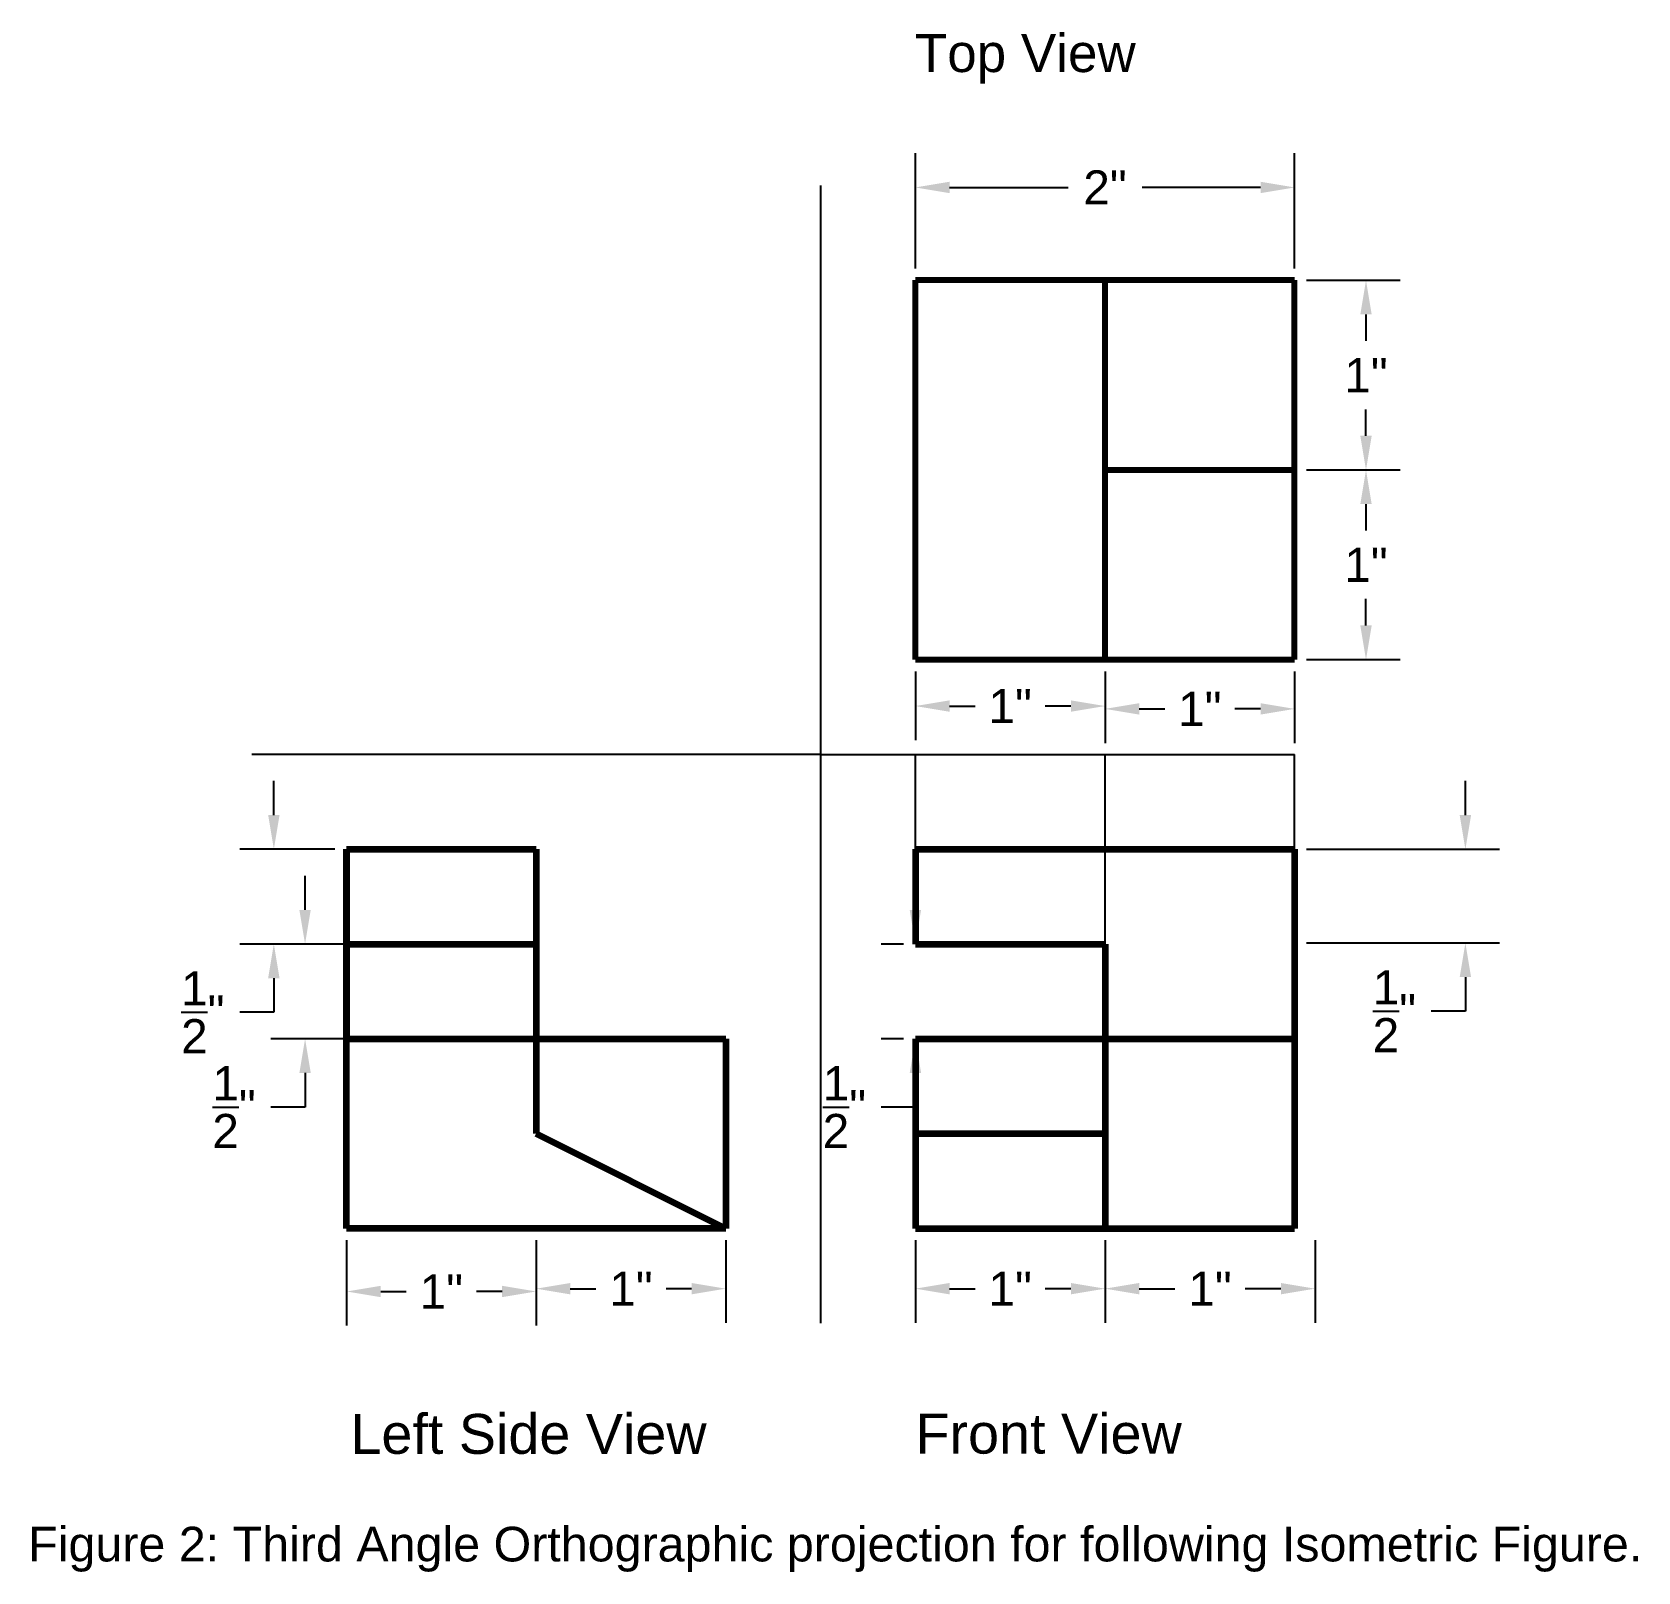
# Model space of a CAD drawing. Header units: inches. Extents: x -1.65 to 6.81, y -3.32 to 4.8.
import ezdxf

# ---------------------------------------------------------------- set-up
doc = ezdxf.new("R2010")
doc.units = ezdxf.units.IN
doc.header["$MEASUREMENT"] = 0
doc.styles.get("Standard").update_dxf_attribs({"font": 'arial.ttf'})
doc.dimstyles.get("Standard").update_dxf_attribs({"dimtxt": 0.18, "dimasz": 0.18, "dimexe": 0.18, "dimexo": 0.0625, "dimgap": 0.09, "dimtad": 0, "dimtih": 1, "dimtoh": 1, "dimdec": 1, "dimzin": 0, "dimdsep": 46, "dimlunit": 4, "dimtxsty": 'Standard', "dimcen": 0.09, "dimadec": 0, "dimazin": 0, "dimtfac": 1, "dimtdec": 1, "dimtofl": 0, "dimtmove": 0, "dimatfit": 3, "dimfxl": 1, "dimtolj": 1, "dimtzin": 0, "dimarcsym": 0})

# ---------------------------------------------------------------- blocks, each defined once
blk = doc.blocks.new('*D1')
at = {"color": 0, "lineweight": -2, "transparency": 16777216}
for p, q in [((3.0045, 0.1706), (3.0045, 0.3506)), ((2.942, -0.0094), (2.8245, -0.0094)), ((2.942, -0.5094), (2.8245, -0.5094)), ((3.0045, -0.6894), (3.0045, -0.8694)), ((3.0045, -0.8694), (2.8245, -0.8694))]:
    blk.add_line(p, q, dxfattribs=at)
at = {"color": 0, "transparency": 16777216}
for points in [[(2.9745, 0.1706), (3.0345, 0.1706), (3.0045, -0.0094)], [(2.9745, -0.6894), (3.0345, -0.6894), (3.0045, -0.5094)]]:
    blk.add_solid(points, dxfattribs=at)
at = {"layer": 'Defpoints', "color": 0, "transparency": 16777216}
for p in [(3.0045, -0.0094), (3.0045, -0.5094), (3.0045, -0.5094)]:
    blk.add_point(p, dxfattribs=at)
at = {"color": 0, "transparency": 16777216, "insert": (2.6302, -0.8694), "char_height": 0.18, "attachment_point": 5}
blk.add_mtext('\\A1;{\\H1x;\\S1/2;}"', dxfattribs=at)
blk = doc.blocks.new('*D2')
at = {"color": 0, "lineweight": -2, "transparency": 16777216}
for p, q in [((5.9049, 0.6706), (5.9049, 0.8506)), ((5.067, 0.4906), (6.0849, 0.4906)), ((5.067, -0.0037), (6.0849, -0.0037)), ((5.9049, -0.1837), (5.9049, -0.3637)), ((5.9049, -0.3637), (5.7249, -0.3637))]:
    blk.add_line(p, q, dxfattribs=at)
at = {"color": 0, "transparency": 16777216}
for points in [[(5.8749, 0.6706), (5.9349, 0.6706), (5.9049, 0.4906)], [(5.8749, -0.1837), (5.9349, -0.1837), (5.9049, -0.0037)]]:
    blk.add_solid(points, dxfattribs=at)
at = {"layer": 'Defpoints', "color": 0, "transparency": 16777216}
for p in [(5.0045, 0.4906), (5.0045, -0.0037), (5.9049, -0.0037)]:
    blk.add_point(p, dxfattribs=at)
at = {"color": 0, "transparency": 16777216, "insert": (5.5305, -0.3637), "char_height": 0.18, "attachment_point": 5}
blk.add_mtext('\\A1;{\\H1x;\\S1/2;}"', dxfattribs=at)
blk = doc.blocks.new('*D3')
at = {"color": 0, "lineweight": -2, "transparency": 16777216}
for p, q in [((3.0045, -1.5719), (3.0045, -2.0068)), ((4.0045, -1.5719), (4.0045, -2.0068)), ((3.1845, -1.8268), (3.3195, -1.8268)), ((3.8245, -1.8268), (3.6895, -1.8268))]:
    blk.add_line(p, q, dxfattribs=at)
at = {"color": 0, "transparency": 16777216}
for points in [[(3.1845, -1.7968), (3.1845, -1.8568), (3.0045, -1.8268)], [(3.8245, -1.7968), (3.8245, -1.8568), (4.0045, -1.8268)]]:
    blk.add_solid(points, dxfattribs=at)
at = {"layer": 'Defpoints', "color": 0, "transparency": 16777216}
for p in [(3.0045, -1.5094), (4.0045, -1.5094), (4.0045, -1.8268)]:
    blk.add_point(p, dxfattribs=at)
at = {"color": 0, "transparency": 16777216, "insert": (3.5045, -1.8268), "char_height": 0.18, "attachment_point": 5}
blk.add_mtext('\\A1;1"', dxfattribs=at)
blk = doc.blocks.new('*D4')
at = {"color": 0, "lineweight": -2, "transparency": 16777216}
for p, q in [((4.0045, -1.5719), (4.0045, -2.0068)), ((5.112, -1.5719), (5.112, -2.0068)), ((4.1845, -1.8268), (4.3733, -1.8268)), ((4.932, -1.8268), (4.7432, -1.8268))]:
    blk.add_line(p, q, dxfattribs=at)
at = {"color": 0, "transparency": 16777216}
for points in [[(4.1845, -1.7968), (4.1845, -1.8568), (4.0045, -1.8268)], [(4.932, -1.7968), (4.932, -1.8568), (5.112, -1.8268)]]:
    blk.add_solid(points, dxfattribs=at)
at = {"layer": 'Defpoints', "color": 0, "transparency": 16777216}
for p in [(4.0045, -1.5094), (5.112, -1.5094), (5.112, -1.8268)]:
    blk.add_point(p, dxfattribs=at)
at = {"color": 0, "transparency": 16777216, "insert": (4.5582, -1.8268), "char_height": 0.18, "attachment_point": 5}
blk.add_mtext('\\A1;1"', dxfattribs=at)
blk = doc.blocks.new('*D5')
at = {"color": 0, "lineweight": -2, "transparency": 16777216}
for p, q in [((-0.3788, 0.6706), (-0.3788, 0.8506)), ((-0.058, 0.4906), (-0.5588, 0.4906)), ((-0.058, -0.0094), (-0.5588, -0.0094)), ((-0.3788, -0.1894), (-0.3788, -0.3694)), ((-0.3788, -0.3694), (-0.5588, -0.3694))]:
    blk.add_line(p, q, dxfattribs=at)
at = {"color": 0, "transparency": 16777216}
for points in [[(-0.4088, 0.6706), (-0.3488, 0.6706), (-0.3788, 0.4906)], [(-0.4088, -0.1894), (-0.3488, -0.1894), (-0.3788, -0.0094)]]:
    blk.add_solid(points, dxfattribs=at)
at = {"layer": 'Defpoints', "color": 0, "transparency": 16777216}
for p in [(0.0045, 0.4906), (-0.3788, -0.0094), (0.0045, -0.0094)]:
    blk.add_point(p, dxfattribs=at)
at = {"color": 0, "transparency": 16777216, "insert": (-0.7532, -0.3694), "char_height": 0.18, "attachment_point": 5}
blk.add_mtext('\\A1;{\\H1x;\\S1/2;}"', dxfattribs=at)
blk = doc.blocks.new('*D6')
at = {"color": 0, "lineweight": -2, "transparency": 16777216}
for p, q in [((-0.2142, 0.1706), (-0.2142, 0.3506)), ((0.942, -0.0094), (-0.3942, -0.0094)), ((0.942, -0.5094), (-0.3942, -0.5094)), ((-0.2142, -0.6894), (-0.2142, -0.8694)), ((-0.2142, -0.8694), (-0.3942, -0.8694))]:
    blk.add_line(p, q, dxfattribs=at)
at = {"color": 0, "transparency": 16777216}
for points in [[(-0.2442, 0.1706), (-0.1842, 0.1706), (-0.2142, -0.0094)], [(-0.2442, -0.6894), (-0.1842, -0.6894), (-0.2142, -0.5094)]]:
    blk.add_solid(points, dxfattribs=at)
at = {"layer": 'Defpoints', "color": 0, "transparency": 16777216}
for p in [(1.0045, -0.0094), (-0.2142, -0.5094), (1.0045, -0.5094)]:
    blk.add_point(p, dxfattribs=at)
at = {"color": 0, "transparency": 16777216, "insert": (-0.5886, -0.8694), "char_height": 0.18, "attachment_point": 5}
blk.add_mtext('\\A1;{\\H1x;\\S1/2;}"', dxfattribs=at)
blk = doc.blocks.new('*D7')
at = {"color": 0, "lineweight": -2, "transparency": 16777216}
for p, q in [((0.0045, -1.5719), (0.0045, -2.0217)), ((1.0045, -1.5719), (1.0045, -2.0217)), ((0.1845, -1.8417), (0.3195, -1.8417)), ((0.8245, -1.8417), (0.6895, -1.8417))]:
    blk.add_line(p, q, dxfattribs=at)
at = {"color": 0, "transparency": 16777216}
for points in [[(0.1845, -1.8117), (0.1845, -1.8717), (0.0045, -1.8417)], [(0.8245, -1.8117), (0.8245, -1.8717), (1.0045, -1.8417)]]:
    blk.add_solid(points, dxfattribs=at)
at = {"layer": 'Defpoints', "color": 0, "transparency": 16777216}
for p in [(0.0045, -1.5094), (1.0045, -1.5094), (1.0045, -1.8417)]:
    blk.add_point(p, dxfattribs=at)
at = {"color": 0, "transparency": 16777216, "insert": (0.5045, -1.8417), "char_height": 0.18, "attachment_point": 5}
blk.add_mtext('\\A1;1"', dxfattribs=at)
blk = doc.blocks.new('*D8')
at = {"color": 0, "lineweight": -2, "transparency": 16777216}
for p, q in [((1.0045, -1.5719), (1.0045, -2.0068)), ((2.0045, -1.5719), (2.0045, -2.0068)), ((1.1845, -1.8268), (1.3195, -1.8268)), ((1.8245, -1.8268), (1.6895, -1.8268))]:
    blk.add_line(p, q, dxfattribs=at)
at = {"color": 0, "transparency": 16777216}
for points in [[(1.1845, -1.7968), (1.1845, -1.8568), (1.0045, -1.8268)], [(1.8245, -1.7968), (1.8245, -1.8568), (2.0045, -1.8268)]]:
    blk.add_solid(points, dxfattribs=at)
at = {"layer": 'Defpoints', "color": 0, "transparency": 16777216}
for p in [(1.0045, -1.5094), (2.0045, -1.5094), (2.0045, -1.8268)]:
    blk.add_point(p, dxfattribs=at)
at = {"color": 0, "transparency": 16777216, "insert": (1.5045, -1.8268), "char_height": 0.18, "attachment_point": 5}
blk.add_mtext('\\A1;1"', dxfattribs=at)
blk = doc.blocks.new('*D9')
at = {"color": 0, "lineweight": -2, "transparency": 16777216}
for p, q in [((3.0045, 3.5531), (3.0045, 4.1605)), ((5.0045, 3.5531), (5.0045, 4.1605)), ((3.1845, 3.9805), (3.8095, 3.9805)), ((4.8245, 3.9805), (4.1995, 3.9805))]:
    blk.add_line(p, q, dxfattribs=at)
at = {"color": 0, "transparency": 16777216}
for points in [[(3.1845, 4.0105), (3.1845, 3.9505), (3.0045, 3.9805)], [(4.8245, 4.0105), (4.8245, 3.9505), (5.0045, 3.9805)]]:
    blk.add_solid(points, dxfattribs=at)
at = {"layer": 'Defpoints', "color": 0, "transparency": 16777216}
for p in [(5.0045, 3.9805), (3.0045, 3.4906), (5.0045, 3.4906)]:
    blk.add_point(p, dxfattribs=at)
at = {"color": 0, "transparency": 16777216, "insert": (4.0045, 3.9805), "char_height": 0.18, "attachment_point": 5}
blk.add_mtext('\\A1;2"', dxfattribs=at)
blk = doc.blocks.new('*D10')
at = {"color": 0, "lineweight": -2, "transparency": 16777216}
for p, q in [((5.067, 3.4906), (5.5607, 3.4906)), ((5.3807, 3.3106), (5.3807, 3.1709)), ((5.3807, 2.6706), (5.3807, 2.8102)), ((5.067, 2.4906), (5.5607, 2.4906))]:
    blk.add_line(p, q, dxfattribs=at)
at = {"color": 0, "transparency": 16777216}
for points in [[(5.3507, 3.3106), (5.4107, 3.3106), (5.3807, 3.4906)], [(5.3507, 2.6706), (5.4107, 2.6706), (5.3807, 2.4906)]]:
    blk.add_solid(points, dxfattribs=at)
at = {"layer": 'Defpoints', "color": 0, "transparency": 16777216}
for p in [(5.0045, 3.4906), (5.0045, 2.4906), (5.3807, 2.4906)]:
    blk.add_point(p, dxfattribs=at)
at = {"color": 0, "transparency": 16777216, "insert": (5.3807, 2.9906), "char_height": 0.18, "attachment_point": 5}
blk.add_mtext('\\A1;1"', dxfattribs=at)
blk = doc.blocks.new('*D11')
at = {"color": 0, "lineweight": -2, "transparency": 16777216}
for p, q in [((5.067, 2.4906), (5.5607, 2.4906)), ((5.3807, 2.3106), (5.3807, 2.1709)), ((5.3807, 1.6706), (5.3807, 1.8102)), ((5.067, 1.4906), (5.5607, 1.4906))]:
    blk.add_line(p, q, dxfattribs=at)
at = {"color": 0, "transparency": 16777216}
for points in [[(5.3507, 2.3106), (5.4107, 2.3106), (5.3807, 2.4906)], [(5.3507, 1.6706), (5.4107, 1.6706), (5.3807, 1.4906)]]:
    blk.add_solid(points, dxfattribs=at)
at = {"layer": 'Defpoints', "color": 0, "transparency": 16777216}
for p in [(5.0045, 2.4906), (5.0045, 1.4906), (5.3807, 1.4906)]:
    blk.add_point(p, dxfattribs=at)
at = {"color": 0, "transparency": 16777216, "insert": (5.3807, 1.9906), "char_height": 0.18, "attachment_point": 5}
blk.add_mtext('\\A1;1"', dxfattribs=at)
blk = doc.blocks.new('*D12')
at = {"color": 0, "lineweight": -2, "transparency": 16777216}
for p, q in [((3.0045, 1.4281), (3.0045, 1.0656)), ((4.0045, 1.4281), (4.0045, 1.0656)), ((3.1845, 1.2456), (3.3195, 1.2456)), ((3.8245, 1.2456), (3.6895, 1.2456))]:
    blk.add_line(p, q, dxfattribs=at)
at = {"color": 0, "transparency": 16777216}
for points in [[(3.1845, 1.2756), (3.1845, 1.2156), (3.0045, 1.2456)], [(3.8245, 1.2756), (3.8245, 1.2156), (4.0045, 1.2456)]]:
    blk.add_solid(points, dxfattribs=at)
at = {"layer": 'Defpoints', "color": 0, "transparency": 16777216}
for p in [(3.0045, 1.4906), (4.0045, 1.4906), (4.0045, 1.2456)]:
    blk.add_point(p, dxfattribs=at)
at = {"color": 0, "transparency": 16777216, "insert": (3.5045, 1.2456), "char_height": 0.18, "attachment_point": 5}
blk.add_mtext('\\A1;1"', dxfattribs=at)
blk = doc.blocks.new('*D13')
at = {"color": 0, "lineweight": -2, "transparency": 16777216}
for p, q in [((4.0045, 1.4281), (4.0045, 1.0506)), ((5.0045, 1.4281), (5.0045, 1.0506)), ((4.1845, 1.2306), (4.3195, 1.2306)), ((4.8245, 1.2306), (4.6895, 1.2306))]:
    blk.add_line(p, q, dxfattribs=at)
at = {"color": 0, "transparency": 16777216}
for points in [[(4.1845, 1.2606), (4.1845, 1.2006), (4.0045, 1.2306)], [(4.8245, 1.2606), (4.8245, 1.2006), (5.0045, 1.2306)]]:
    blk.add_solid(points, dxfattribs=at)
at = {"layer": 'Defpoints', "color": 0, "transparency": 16777216}
for p in [(4.0045, 1.4906), (5.0045, 1.4906), (5.0045, 1.2306)]:
    blk.add_point(p, dxfattribs=at)
at = {"color": 0, "transparency": 16777216, "insert": (4.5045, 1.2306), "char_height": 0.18, "attachment_point": 5}
blk.add_mtext('\\A1;1"', dxfattribs=at)

msp = doc.modelspace()

# ---------------------------------------------------------------- linework, layer by layer
for p, q in [((2.5045, 3.9906), (2.5045, -2.0094)), ((5.0045, 1.4906), (5.0045, 3.4906)), ((2.5045, 0.9906), (-0.4955, 0.9906)), ((2.5045, 0.9906), (5.0045, 0.9906)), ((3.0045, 0.4906), (3.0045, 0.9906)), ((4.0045, -0.0094), (4.0045, 0.9906)), ((5.0045, 0.4906), (5.0045, 0.9906)), ((0.0045, 0.4906), (0.0045, -1.5094)), ((2.0045, -0.5094), (2.0045, -1.5094))]:
    msp.add_line(p, q)
at = {"lineweight": 80}
for p, q in [((5.0045, 3.4906), (3.0045, 3.4906)), ((3.0045, 1.4906), (3.0045, 3.4906)), ((4.0045, 1.4906), (4.0045, 3.4906)), ((5.0045, 1.4906), (5.0045, 3.4906)), ((4.0045, 1.4906), (4.0045, 2.4906)), ((4.0045, 2.4906), (5.0045, 2.4906)), ((3.0045, 1.4906), (5.0045, 1.4906))]:
    msp.add_line(p, q, dxfattribs=at)
at = {"lineweight": 90}
for p, q in [((0.0045, 0.4906), (1.0045, 0.4906)), ((0.0045, -1.5094), (0.0045, 0.4906)), ((0.0045, 0.4906), (0.0045, -0.0094)), ((1.0045, 0.4906), (1.0045, -1.0094)), ((3.0045, 0.4906), (3.0045, -0.0094)), ((3.0045, 0.4906), (5.0045, 0.4906)), ((5.0045, 0.4906), (5.0045, -1.5094)), ((0.0045, -0.0094), (1.0045, -0.0094)), ((0.0045, -0.0094), (0.0045, -0.5094)), ((3.0045, -0.0094), (4.0045, -0.0094)), ((4.0045, -0.0094), (4.0045, -1.5094)), ((0.0045, -0.5094), (2.0045, -0.5094)), ((2.0045, -0.5094), (2.0045, -1.5094)), ((3.0045, -0.5094), (3.0045, -1.5094)), ((3.0045, -0.5094), (3.0045, -1.0094)), ((3.0045, -0.5094), (5.0045, -0.5094)), ((1.0045, -1.0094), (2.0045, -1.5094)), ((3.0045, -1.0094), (4.0045, -1.0094)), ((2.0045, -1.5094), (0.0045, -1.5094)), ((3.0045, -1.5094), (5.0045, -1.5094))]:
    msp.add_line(p, q, dxfattribs=at)

# ---------------------------------------------------------------- texts
for s, height, p in [('Left Side View', 0.210363, (0.0249, -2.6978)), ('Figure 2: Third Angle Orthographic projection for following Isometric Figure.', 0.182742, (-1.6746, -3.2652))]:
    msp.add_text(s, height=height).set_placement(p)
at = {"attachment_point": 1}
for s, insert, char_height in [('Top View', (3.0018, 4.7889), 0.2), ('Front View', (3.0047, -2.4863), 0.21036)]:
    msp.add_mtext(s, dxfattribs=dict(at, insert=insert, char_height=char_height))

# ---------------------------------------------------------------- dimensions: what is measured, and where the dimension line sits
at = {"color": 1}
for base, p1, p2, picture, middle in [((5.0045, 3.9805), (3.0045, 3.4906), (5.0045, 3.4906), '*D9', (4.0045, 3.9805)), ((4.0045, 1.2456), (3.0045, 1.4906), (4.0045, 1.4906), '*D12', (3.5045, 1.2456)), ((5.0045, 1.2306), (4.0045, 1.4906), (5.0045, 1.4906), '*D13', (4.5045, 1.2306))]:
    dim = msp.add_linear_dim(base=base, p1=p1, p2=p2, dimstyle='Standard', dxfattribs=at)
    dim.commit()
    dim.dimension.update_dxf_attribs({"geometry": picture, "text_midpoint": middle})
for base, p1, p2, picture, middle in [((5.3807, 2.4906), (5.0045, 3.4906), (5.0045, 2.4906), '*D10', (5.3807, 2.9906)), ((5.3807, 1.4906), (5.0045, 2.4906), (5.0045, 1.4906), '*D11', (5.3807, 1.9906))]:
    dim = msp.add_linear_dim(base=base, p1=p1, p2=p2, angle=90, dimstyle='Standard', dxfattribs=at)
    dim.commit()
    dim.dimension.update_dxf_attribs({"geometry": picture, "text_midpoint": middle})
at = {"color": 240, "true_color": 0xed1f24}
for base, p1, p2, picture, middle in [((-0.3788, -0.0094), (0.0045, 0.4906), (0.0045, -0.0094), '*D5', (-0.7532, -0.3694)), ((-0.2142, -0.5094), (1.0045, -0.0094), (1.0045, -0.5094), '*D6', (-0.5886, -0.8694)), ((3.0045, -0.5094), (3.0045, -0.0094), (3.0045, -0.5094), '*D1', (2.6302, -0.8694))]:
    dim = msp.add_linear_dim(base=base, p1=p1, p2=p2, angle=90, dimstyle='Standard', dxfattribs=at)
    dim.commit()
    dim.dimension.update_dxf_attribs({"geometry": picture, "text_midpoint": middle})
dim = msp.add_aligned_dim(p1=(5.0045, 0.4906), p2=(5.0045, -0.0037), distance=0.9004, dimstyle='Standard', dxfattribs=at)
dim.commit()
dim.dimension.update_dxf_attribs({"geometry": '*D2', "text_midpoint": (5.5305, -0.3637)})
for base, p1, p2, picture, middle in [((1.0045, -1.8417), (0.0045, -1.5094), (1.0045, -1.5094), '*D7', (0.5045, -1.8417)), ((2.0045, -1.8268), (1.0045, -1.5094), (2.0045, -1.5094), '*D8', (1.5045, -1.8268)), ((4.0045, -1.8268), (3.0045, -1.5094), (4.0045, -1.5094), '*D3', (3.5045, -1.8268)), ((5.112, -1.8268), (4.0045, -1.5094), (5.112, -1.5094), '*D4', (4.5582, -1.8268))]:
    dim = msp.add_linear_dim(base=base, p1=p1, p2=p2, dimstyle='Standard', dxfattribs=at)
    dim.commit()
    dim.dimension.update_dxf_attribs({"geometry": picture, "text_midpoint": middle})

doc.saveas('drawing.dxf')
